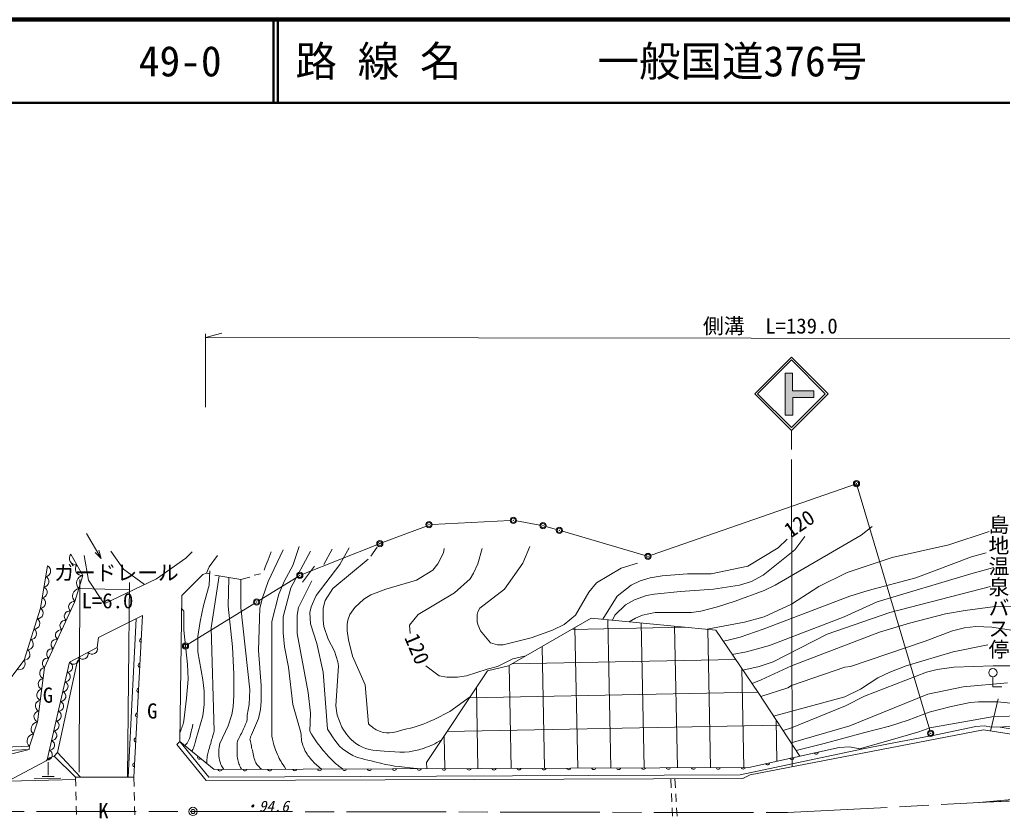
# Model space of a CAD drawing. Units: millimetres, scale not verified. Extents: x 40000 to 680000, y 20000 to 380000.
# Drawn here: x 147178 to 265488, y 283834 to 380000 of the extents above; entities that cross this region are included whole.
import ezdxf
from ezdxf.enums import TextEntityAlignment as Align

# ---------------------------------------------------------------- set-up
doc = ezdxf.new("R2010")
doc.units = ezdxf.units.MM
doc.header["$LTSCALE"] = 1000
doc.header["$PDMODE"] = 32
doc.header["$PDSIZE"] = 500
doc.linetypes.add('CHAIN', pattern=[18.5, 12, -1.5, 3.5, -1.5])
for name, color, linetype, lineweight in [('M-BGD', 7, 'Continuous', 13), ('M-BMK', 2, 'CHAIN', 13), ('M-BMK-ROW', 30, 'Continuous', 13), ('M-BMK-SRVR', 3, 'Continuous', 13), ('M-STR-HTXT', 7, 'Continuous', 13), ('M-STR-STR1', 1, 'Continuous', 13), ('M-STR-STRC', 7, 'Continuous', 13), ('M-TTL', 2, 'Continuous', 140), ('M-TTL-LINE', 7, 'Continuous', 50)]:
    doc.layers.add(name, color=color, linetype=linetype, lineweight=lineweight)
doc.layers.add('M-TTL-TXT', color=7, linetype='Continuous')
doc.styles.add('@ＭＳ ゴシック', font='')
doc.styles.add('ＭＳ ゴシック', font='')
doc.styles.get('@ＭＳ ゴシック').set_extended_font_data('@MS Gothic')
doc.styles.get('ＭＳ ゴシック').set_extended_font_data('MS Gothic')

msp = doc.modelspace()

# ---------------------------------------------------------------- hatches: boundary and pattern name
at = {"layer": 'M-STR-STRC'}
for points in [[(240277, 332384), (240277, 334488), (242775, 334488), (242775, 335312), (240241, 335312), (240241, 337434), (239328, 337434), (239328, 332384)], [(240277, 332384), (240277, 334488), (242775, 334488), (242775, 335312), (240241, 335312), (240241, 337434), (239328, 337434), (239328, 332384)], [(240277, 332384), (240277, 334488), (242775, 334488), (242775, 335312), (240241, 335312), (240241, 337434), (239328, 337434), (239328, 332384)], [(240277, 332384), (240277, 334488), (242775, 334488), (242775, 335312), (240241, 335312), (240241, 337434), (239328, 337434), (239328, 332384)], [(240277, 332384), (240277, 334488), (242775, 334488), (242775, 335312), (240241, 335312), (240241, 337434), (239328, 337434), (239328, 332384)], [(239328, 337434), (240241, 337434), (240241, 335312), (242775, 335312), (242775, 334488), (240277, 334488), (240277, 332384), (239328, 332384)]]:
    msp.add_hatch(color=256, dxfattribs=at).paths.add_polyline_path(points)

# ---------------------------------------------------------------- linework, layer by layer
at = {"layer": 'M-BGD'}
for p, q in [((249835, 318954), (248481, 317938)), ((263890, 318361), (259064, 316752)), ((155222, 318125), (157012, 315123)), ((248481, 317938), (238151, 311926)), ((239591, 317430), (238490, 316414)), ((241707, 317768), (240522, 316160)), ((157012, 315123), (156730, 316119)), ((167963, 315906), (167201, 315144)), ((178885, 316160), (177107, 312350)), ((177445, 315906), (177107, 314974)), ((182187, 315990), (179816, 311588)), ((180832, 316583), (180070, 314297)), ((184811, 316244), (183795, 314382)), ((186843, 316414), (185743, 314382)), ((190230, 316498), (189468, 315398)), ((198273, 316329), (198189, 315821)), ((202845, 316329), (202337, 314466)), ((208603, 316583), (207756, 314551)), ((238490, 316414), (234849, 314212)), ((240522, 316160), (236712, 313112)), ((259064, 316752), (252206, 315228)), ((157012, 315123), (156270, 315845)), ((167201, 315144), (163645, 312688)), ((171011, 315482), (169995, 314128)), ((176768, 314212), (177107, 314974)), ((189129, 315059), (184896, 311503)), ((198189, 315821), (197511, 314466)), ((252206, 315228), (246787, 313450)), ((261773, 315313), (255085, 312773)), ((263551, 315821), (261773, 315313)), ((169995, 314128), (169656, 313366)), ((170079, 313620), (169995, 311926)), ((176768, 314212), (176599, 313704)), ((180070, 314297), (179054, 312434)), ((182662, 314207), (181223, 312259)), ((185743, 314382), (182864, 310656)), ((196919, 313704), (194971, 312519)), ((197511, 314466), (196919, 313704)), ((202337, 314466), (201829, 313366)), ((207756, 314551), (205555, 311418)), ((216646, 312180), (219609, 313958)), ((219609, 313958), (221557, 314551)), ((234849, 314212), (230447, 313281)), ((264483, 314043), (261689, 313281)), ((169233, 313196), (166693, 310656)), ((169656, 313366), (169233, 313196)), ((170079, 313281), (169656, 313366)), ((171180, 313027), (170249, 306762)), ((170672, 313112), (173805, 312604)), ((172365, 312773), (172281, 309386)), ((173805, 312604), (174905, 312858)), ((173805, 312604), (173805, 309217)), ((176175, 313281), (175413, 313112)), ((177107, 312350), (176429, 310402)), ((179054, 312434), (178377, 310826)), ((182356, 312434), (180747, 309217)), ((194971, 312519), (191246, 311418)), ((201406, 312688), (199543, 310995)), ((201829, 313366), (201406, 312688)), ((221895, 312434), (220795, 311926)), ((223081, 312773), (221895, 312434)), ((224520, 313027), (223081, 312773)), ((227568, 313281), (224520, 313027)), ((230447, 313281), (227568, 313281)), ((235273, 312350), (233833, 311926)), ((236712, 313112), (235273, 312350)), ((246787, 313450), (243401, 311757)), ((255085, 312773), (249327, 311249)), ((261689, 313281), (250428, 309894)), ((169995, 311926), (169317, 309471)), ((179816, 311588), (178885, 308116)), ((184896, 311503), (183965, 310064)), ((191246, 311418), (189468, 310741)), ((205555, 311418), (202591, 309132)), ((215715, 311080), (216646, 312180)), ((220795, 311926), (219101, 310572)), ((226721, 311164), (223589, 310826)), ((230701, 311418), (226721, 311164)), ((233833, 311926), (230701, 311418)), ((236797, 311249), (233325, 309979)), ((238151, 311926), (236797, 311249)), ((243401, 311757), (240099, 309640)), ((249327, 311249), (247126, 310572)), ((251952, 308624), (264059, 311757)), ((166693, 310656), (166478, 293067)), ((176429, 310402), (176091, 309132)), ((178377, 310826), (177530, 307524)), ((182864, 310656), (182271, 309302)), ((183965, 310064), (183711, 309132)), ((188621, 310233), (187521, 309217)), ((189468, 310741), (188621, 310233)), ((199543, 310995), (195141, 308370)), ((214106, 308286), (215715, 311080)), ((219101, 310572), (217399, 307805)), ((221218, 310148), (220117, 309556)), ((222657, 310656), (221218, 310148)), ((223589, 310826), (222657, 310656)), ((233325, 309979), (231209, 309302)), ((247126, 310572), (236712, 306592)), ((166947, 308794), (166693, 309048)), ((166947, 306508), (166947, 308794)), ((169317, 309471), (168894, 307524)), ((172281, 309386), (172789, 304476)), ((173805, 309217), (174905, 299311)), ((176091, 309132), (175921, 304052)), ((180747, 309217), (180578, 308286)), ((182271, 309302), (182102, 308624)), ((183711, 309132), (183711, 307693)), ((187521, 309217), (186928, 308370)), ((202591, 309132), (202337, 308709)), ((220117, 309556), (218847, 308286)), ((229177, 308794), (228076, 308624)), ((231209, 309302), (229177, 308794)), ((240099, 309640), (236797, 308116)), ((250428, 309894), (246449, 308116)), ((261011, 308878), (258641, 308455)), ((264313, 309302), (261011, 308878)), ((267954, 309386), (264313, 309302)), ((156684, 305599), (161983, 308244)), ((161203, 307855), (160253, 288777)), ((161983, 308244), (160915, 288775)), ((178885, 308116), (178885, 306169)), ((180578, 308286), (180578, 306084)), ((182102, 308624), (182187, 307270)), ((183711, 307693), (183795, 306931)), ((186674, 307693), (186589, 307185)), ((186928, 308370), (186674, 307693)), ((195141, 308370), (194125, 307100)), ((202337, 308709), (202253, 308370)), ((202253, 308370), (202253, 307524)), ((206039, 302180), (215974, 307943)), ((212751, 307185), (214106, 308286)), ((215974, 307943), (225986, 306975)), ((218362, 289909), (218008, 307747)), ((218847, 308286), (218534, 307696)), ((221303, 307947), (220558, 307500)), ((222149, 308286), (221303, 307947)), ((223673, 308624), (222149, 308286)), ((228076, 308624), (223673, 308624)), ((236797, 308116), (234426, 307439)), ((246449, 308116), (238829, 305153)), ((244417, 306000), (251952, 308624)), ((258641, 308455), (254323, 307354)), ((167370, 302359), (166947, 306508)), ((168894, 307524), (168640, 305746)), ((170249, 306762), (170587, 294316)), ((177530, 307524), (177530, 293719)), ((182187, 307270), (182949, 304899)), ((183795, 306931), (184303, 305407)), ((186589, 307185), (186589, 306423)), ((186589, 306423), (186759, 305322)), ((194125, 307100), (194209, 306084)), ((202253, 307524), (202337, 307185)), ((202337, 307185), (202676, 306423)), ((202676, 306423), (203861, 304984)), ((208772, 305576), (211312, 306508)), ((211312, 306508), (212751, 307185)), ((213621, 306579), (227282, 306850)), ((214362, 289894), (214026, 306813)), ((222362, 289924), (222017, 307359)), ((225986, 306975), (230992, 306491)), ((226363, 289940), (226025, 306971)), ((234426, 307439), (229935, 306593)), ((230363, 289955), (230034, 306583)), ((230992, 306491), (236078, 298993)), ((236712, 306592), (233918, 305661)), ((254323, 307354), (250682, 306254)), ((259487, 306423), (256185, 305153)), ((260927, 306762), (259487, 306423)), ((262281, 306931), (260927, 306762)), ((264229, 306846), (262281, 306931)), ((273796, 305407), (264229, 306846)), ((168640, 305746), (168640, 303883)), ((178885, 306169), (179054, 304476)), ((180578, 306084), (181933, 298972)), ((184303, 305407), (185065, 303968)), ((186759, 305322), (187267, 303375)), ((205385, 304730), (208772, 305576)), ((233918, 305661), (232309, 305238)), ((237897, 302698), (244417, 306000)), ((250682, 306254), (240099, 302190)), ((172789, 304476), (172958, 301174)), ((179054, 304476), (179562, 302020)), ((182949, 304899), (183711, 301428)), ((203861, 304984), (204708, 304730)), ((204708, 304730), (205385, 304730)), ((210361, 289878), (210071, 304519)), ((232309, 305238), (231877, 305185)), ((237474, 304645), (234680, 303883)), ((238829, 305153), (237474, 304645)), ((256185, 305153), (247211, 302105)), ((259572, 303883), (263721, 304730)), ((168640, 303883), (169233, 300496)), ((175921, 304052), (176260, 299819)), ((185065, 303968), (185489, 302698)), ((187267, 303375), (188791, 299904)), ((206571, 303036), (204708, 302105)), ((206480, 302436), (233380, 302970)), ((208113, 303383), (206571, 303036)), ((234680, 303883), (232973, 303571)), ((253899, 302190), (259572, 303883)), ((167455, 300581), (167370, 302359)), ((179562, 302020), (180070, 297533)), ((185573, 302190), (185235, 297364)), ((185489, 302698), (185573, 302190)), ((197681, 301004), (196072, 302190)), ((203477, 301791), (200983, 301004)), ((204708, 302105), (203477, 301791)), ((206039, 302180), (203523, 301597)), ((206361, 289863), (206115, 302224)), ((234364, 289971), (234128, 301868)), ((234254, 301682), (236204, 302105)), ((236204, 302105), (237897, 302698)), ((240099, 302190), (236458, 300496)), ((246533, 302020), (240099, 299819)), ((247211, 302105), (246533, 302020)), ((251952, 301428), (253899, 302190)), ((257625, 301766), (256355, 301428)), ((259657, 302020), (257625, 301766)), ((264398, 302190), (259657, 302020)), ((267869, 302190), (264398, 302190)), ((167285, 298295), (167455, 300581)), ((172958, 301174), (172958, 298634)), ((183711, 301428), (184224, 294589)), ((203523, 301597), (196172, 290557)), ((198612, 300835), (197681, 301004)), ((199882, 300835), (198612, 300835)), ((200983, 301004), (199882, 300835)), ((248396, 299396), (250513, 300750)), ((256355, 301428), (248904, 298549)), ((250513, 300750), (251952, 301428)), ((264345, 300870), (264345, 299684)), ((169233, 300496), (169402, 299142)), ((176260, 299819), (176260, 297956)), ((188791, 299904), (189180, 295233)), ((202360, 289847), (202167, 299561)), ((236458, 300496), (235352, 300063)), ((239675, 299565), (236394, 298511)), ((240099, 299819), (239675, 299565)), ((246533, 298464), (248396, 299396)), ((260757, 299650), (256524, 298803)), ((266091, 300158), (260757, 299650)), ((264345, 299684), (265446, 299684)), ((166947, 295586), (167285, 298295)), ((169402, 299142), (169402, 297533)), ((172958, 298634), (172873, 297279)), ((174905, 299311), (174821, 297533)), ((181933, 298972), (182187, 296517)), ((201476, 298523), (198951, 296686)), ((201350, 298334), (236058, 299022)), ((236078, 298993), (241095, 291329)), ((237945, 296141), (246533, 298464)), ((248904, 298549), (246618, 297364)), ((256524, 298803), (247126, 294993)), ((264991, 298210), (264059, 294316)), ((169402, 297533), (169233, 296178)), ((172873, 297279), (172704, 296348)), ((174821, 297533), (174567, 296263)), ((176260, 297956), (176175, 296940)), ((180070, 297533), (181042, 294175)), ((185235, 297364), (185404, 296263)), ((246618, 297364), (240099, 294739)), ((259149, 297279), (256693, 296602)), ((261604, 297787), (259149, 297279)), ((262620, 297872), (261604, 297787)), ((264906, 297872), (262620, 297872)), ((269224, 297448), (264906, 297872)), ((169233, 296178), (168386, 293300)), ((172704, 296348), (172281, 294993)), ((175921, 295840), (175075, 293892)), ((176175, 296940), (175921, 295840)), ((182187, 296517), (182095, 294312)), ((185404, 296263), (185982, 294817)), ((198951, 296686), (197088, 295755)), ((256693, 296602), (254153, 295670)), ((264483, 296094), (256778, 294739)), ((268801, 296178), (264483, 296094)), ((172281, 294993), (171298, 292851)), ((198651, 294279), (238644, 295073)), ((238350, 290722), (238252, 295673)), ((240099, 294739), (239084, 294401)), ((247126, 294993), (240057, 292914)), ((254153, 295670), (251783, 294908)), ((257540, 293892), (262281, 294908)), ((262281, 294908), (263297, 294993)), ((263297, 294993), (264229, 294824)), ((264229, 294824), (267023, 294908)), ((272526, 293554), (265245, 294824)), ((198360, 289832), (198282, 293726)), ((251783, 292792), (257540, 293892)), ((263213, 294485), (272187, 293130)), ((248526, 292164), (251783, 292792)), ((153916, 288801), (151353, 291319)), ((150627, 289031), (150606, 290617)), ((196172, 290557), (196181, 289823)), ((149883, 288880), (151334, 288886)), ((152125, 288674), (148942, 288603)), ((225574, 288585), (225625, 287509)), ((226067, 288586), (226129, 287501)), ((225658, 286810), (225705, 285811)), ((226169, 286803), (226225, 285804)), ((225738, 285112), (225785, 284113)), ((226265, 285105), (226322, 284107))]:
    msp.add_line(p, q, dxfattribs=at)
for points in [[(158170, 316019), (159698, 313833), (162217, 312004)], [(153340, 315637), (154788, 313083), (153840, 309924), (150174, 301987), (149314, 295440), (148345, 292506)], [(163645, 312688), (157354, 309673), (155485, 312517), (154932, 315466)], [(116803, 290920), (126389, 293250), (131208, 294317), (137290, 295304), (144241, 298306), (147716, 302887), (149691, 309127), (150521, 314222)], [(150472, 290860), (153182, 302624), (156526, 304414), (156684, 305599)], [(154513, 288799), (151739, 291758), (154144, 302856)], [(240665, 291985), (244040, 292835), (248756, 294123), (251902, 294947)], [(248156, 292237), (248280, 292213), (251716, 293187), (255449, 294251), (256778, 294739)], [(234243, 288615), (235147, 289092), (263213, 294485)], [(118402, 291008), (137281, 292088), (148345, 292506), (148310, 292108), (136114, 291550), (118613, 290587)], [(166119, 292709), (166478, 293067), (169939, 288812), (233916, 289083)], [(234243, 288615), (169644, 288390), (166119, 292709)], [(166478, 293067), (170588, 289725), (234960, 289973), (245843, 292378), (247089, 292448)], [(233916, 289083), (248526, 292164), (247089, 292448)], [(148310, 292108), (145771, 291491), (142237, 288343)], [(150616, 290968), (150759, 291102), (151353, 291319), (151739, 291758)], [(150616, 290968), (150354, 290771), (145771, 288317), (153922, 288493)]]:
    msp.add_lwpolyline(points, dxfattribs=at)
msp.add_lwpolyline([(262663, 285728), (281104, 287432), (308950, 287993), (279751, 286493)], close=True, dxfattribs=at)
msp.add_circle((264345, 301370), 500, dxfattribs=at)
for centre, radius, start, end in [((153953, 315141), 789, 141.02827, 278.0791), ((150253, 313612), 666, 275.20916, 66.29862), ((154677, 313864), 789, 141.02827, 278.0791), ((150045, 312338), 666, 275.20916, 66.29862), ((154963, 312170), 930, 100.84409, 225.75742), ((149838, 311065), 666, 275.20916, 66.29862), ((154489, 310590), 930, 100.84409, 225.75742), ((149631, 309791), 666, 275.20916, 66.29862), ((149324, 308557), 678, 267.68595, 57.19351), ((153182, 308164), 640, 77.83475, 232.57278), ((153705, 309298), 640, 77.83475, 232.57278), ((148929, 307309), 678, 267.68595, 57.19351), ((152658, 307031), 640, 77.83475, 232.57278), ((148534, 306061), 678, 267.68595, 57.19351), ((152134, 305897), 640, 77.83475, 232.57278), ((148139, 304813), 678, 267.68595, 57.19351), ((151610, 304763), 640, 77.83475, 232.57278), ((161875, 305245), 256, 99.54066, 254.17989), ((147744, 303565), 678, 267.68595, 57.19351), ((151087, 303629), 640, 77.83475, 232.57278), ((155898, 304248), 650, 221.48389, 14.84825), ((147069, 302476), 767, 253.17138, 32.4592), ((150563, 302496), 640, 77.83475, 232.57278), ((153669, 303054), 650, 221.48389, 14.84825), ((154783, 303651), 650, 221.48389, 14.84825), ((150272, 301308), 686, 98.253, 246.77912), ((152935, 302061), 614, 267.75213, 66.30516), ((161711, 302250), 256, 99.54066, 254.17989), ((150100, 299999), 686, 98.253, 246.77912), ((152664, 300885), 614, 267.75213, 66.30516), ((149928, 298689), 686, 98.253, 246.77912), ((152393, 299709), 614, 267.75213, 66.30516), ((161546, 299254), 256, 99.54066, 254.17989), ((152122, 298532), 614, 267.75213, 66.30516), ((149756, 297380), 686, 98.253, 246.77912), ((151851, 297356), 614, 267.75213, 66.30516), ((149584, 296071), 686, 98.253, 246.77912), ((151580, 296179), 614, 267.75213, 66.30516), ((161382, 296259), 256, 99.54066, 254.17989), ((149401, 294598), 847, 95.89885, 227.56413), ((151309, 295003), 614, 267.75213, 66.30516), ((148916, 293131), 847, 95.89885, 227.56413), ((151038, 293827), 614, 267.75213, 66.30516), ((161218, 293263), 256, 99.54066, 254.17989), ((150767, 292650), 614, 267.75213, 66.30516), ((150497, 291474), 614, 267.75213, 66.30516), ((168841, 291218), 256, 153.55971, 308.19894), ((240152, 291178), 256, 205.14068, 359.77991), ((243081, 291825), 256, 205.14068, 359.77991), ((161053, 290268), 256, 99.54066, 254.17989), ((207290, 289923), 256, 192.90107, 347.5403), ((210290, 289934), 256, 192.90107, 347.5403), ((213290, 289946), 256, 192.90107, 347.5403), ((216290, 289957), 256, 192.90107, 347.5403), ((219290, 289969), 256, 192.90107, 347.5403), ((222290, 289980), 256, 192.90107, 347.5403), ((225290, 289992), 256, 192.90107, 347.5403), ((228290, 290003), 256, 192.90107, 347.5403), ((231290, 290015), 256, 192.90107, 347.5403), ((234289, 290027), 256, 192.90107, 347.5403), ((237223, 290530), 256, 205.14068, 359.77991), ((171290, 289784), 256, 192.90107, 347.5403), ((174290, 289795), 256, 192.90107, 347.5403), ((177290, 289807), 256, 192.90107, 347.5403), ((180290, 289819), 256, 192.90107, 347.5403), ((183290, 289830), 256, 192.90107, 347.5403), ((186290, 289842), 256, 192.90107, 347.5403), ((189290, 289853), 256, 192.90107, 347.5403), ((192290, 289865), 256, 192.90107, 347.5403), ((195290, 289876), 256, 192.90107, 347.5403), ((198290, 289888), 256, 192.90107, 347.5403), ((201290, 289899), 256, 192.90107, 347.5403), ((204290, 289911), 256, 192.90107, 347.5403)]:
    msp.add_arc(centre, radius, start, end, dxfattribs=at)
for points, knots in [([(174567, 296263), (174589, 296147), (174585, 296099), (174586, 295994), (174593, 295534), (174395, 295301), (174235, 294870), (173980, 294181), (173829, 293947), (173404, 293182)], [0, 0, 0, 0, 1, 1, 1, 2, 2, 2, 3, 3, 3, 3]), ([(166947, 295586), (166866, 295256), (166842, 295161), (166755, 294895), (166665, 294621), (166626, 294528), (166492, 294204)], [0, 0, 0, 0, 1, 1, 1, 2, 2, 2, 2]), ([(168045, 295186), (167943, 294732), (167915, 294611), (167820, 294244), (167714, 293834), (167730, 293570), (167524, 293199), (167379, 292939), (167298, 292831), (167069, 292587)], [0, 0, 0, 0, 1, 1, 1, 2, 2, 2, 3, 3, 3, 3]), ([(185982, 294817), (186518, 293899), (186851, 293463), (187658, 292865), (188770, 292042), (189697, 292046), (191075, 291933), (192946, 291779), (194100, 291657), (195868, 292288), (196734, 292597), (197120, 292749), (197995, 293295)], [0, 0, 0, 0, 1, 1, 1, 2, 2, 2, 3, 3, 3, 4, 4, 4, 4]), ([(189180, 295233), (189628, 294767), (189928, 294582), (190498, 294329), (191674, 293807), (192521, 294337), (193782, 294595), (195123, 294870), (195643, 295112), (197088, 295755)], [0, 0, 0, 0, 1, 1, 1, 2, 2, 2, 3, 3, 3, 3]), ([(177530, 293719), (177768, 292703), (177841, 292349), (178207, 291533), (178534, 290804), (178707, 290533), (179228, 289758)], [0, 0, 0, 0, 1, 1, 1, 2, 2, 2, 2]), ([(181042, 294175), (181091, 293367), (181104, 293019), (181379, 292347), (181634, 291720), (181873, 291402), (182312, 290888), (182733, 290395), (182947, 290228), (183540, 289775)], [0, 0, 0, 0, 1, 1, 1, 2, 2, 2, 3, 3, 3, 3]), ([(182095, 294312), (182751, 293293), (182935, 292977), (183576, 292199), (184021, 291659), (184271, 291354), (184774, 290868), (185242, 290415), (185427, 290267), (186040, 289784)], [0, 0, 0, 0, 1, 1, 1, 2, 2, 2, 3, 3, 3, 3]), ([(184224, 294589), (185137, 293176), (185553, 292406), (186904, 291622), (187976, 291001), (188725, 290968), (189921, 290646), (191877, 290119), (192643, 290087), (195040, 289819)], [0, 0, 0, 0, 1, 1, 1, 2, 2, 2, 3, 3, 3, 3]), ([(168386, 293300), (168336, 292997), (168315, 292896), (168234, 292647), (168136, 292347), (168072, 292239), (167896, 291914)], [0, 0, 0, 0, 1, 1, 1, 2, 2, 2, 2]), ([(170094, 292577), (169889, 291899), (169794, 291682), (169735, 291086), (169710, 290838), (169698, 290743), (169698, 290448)], [0, 0, 0, 0, 1, 1, 1, 2, 2, 2, 2]), ([(171298, 292851), (171177, 292189), (171104, 291930), (171174, 291343), (171222, 290942), (171251, 290707), (171411, 290337), (171519, 290088), (171573, 289988), (171747, 289729)], [0, 0, 0, 0, 1, 1, 1, 2, 2, 2, 3, 3, 3, 3]), ([(173404, 293182), (173371, 292627), (173359, 292470), (173364, 292013), (173367, 291643), (173349, 291433), (173403, 291067), (173484, 290522), (173610, 290308), (173877, 289738)], [0, 0, 0, 0, 1, 1, 1, 2, 2, 2, 3, 3, 3, 3]), ([(174902, 293377), (175048, 292633), (175089, 292419), (175257, 291816), (175422, 291222), (175380, 290810), (175750, 290317), (175936, 290069), (176034, 289956), (176302, 289747)], [0, 0, 0, 0, 1, 1, 1, 2, 2, 2, 3, 3, 3, 3])]:
    msp.add_open_spline(points, degree=3, knots=knots, dxfattribs=at)
for points in [[(170587, 294316), (170340, 293446), (170340, 293446), (170094, 292577)], [(175075, 293892), (174989, 293635), (174989, 293635), (174902, 293377)]]:
    msp.add_open_spline(points, degree=3, dxfattribs=at)
at = {"layer": 'M-BMK'}
for p, q in [((239642, 284520), (268516, 286035)), ((168047, 284664), (239642, 284520))]:
    msp.add_line(p, q, dxfattribs=at)
msp.add_lwpolyline([(67634, 284352), (75221, 284602), (168047, 284664)], dxfattribs=at)
at = {"layer": 'M-BMK-ROW'}
for p, q in [((223193, 315512), (247926, 324126)), ((247926, 324126), (256764, 294436)), ((196839, 319218), (206242, 319695)), ((206986, 319649), (209808, 319148)), ((190540, 316911), (196144, 319004)), ((210537, 318977), (211797, 318610)), ((212517, 318401), (222477, 315500)), ((181257, 313220), (190191, 316773)), ((176030, 310073), (180589, 312885)), ((167461, 304788), (175392, 309679))]:
    msp.add_line(p, q, dxfattribs=at)
for centre in [(247926, 324126), (196465, 319199), (206617, 319714), (210177, 319082), (212157, 318505), (190540, 316911), (222837, 315395), (180908, 313082), (175711, 309876), (167142, 304591), (256871, 294077)]:
    msp.add_circle(centre, 375, dxfattribs=at)
for p in [(247926, 324126), (196465, 319199), (206617, 319714), (210177, 319082), (212157, 318505), (190540, 316911), (222837, 315395), (180908, 313082), (175711, 309876), (167142, 304591), (256871, 294077)]:
    msp.add_point(p, dxfattribs=at)
at = {"layer": 'M-BMK-SRVR'}
msp.add_circle((168047, 284664), 500, dxfattribs=at)
msp.add_point((168047, 284664), dxfattribs=at)
at = {"layer": 'M-STR-HTXT'}
for p, q in [((169571, 341729), (171504, 342244)), ((169571, 342152), (169571, 333347)), ((169571, 341729), (305301, 341559)), ((154414, 312584), (154331, 289405)), ((160427, 311334), (154410, 311498)), ((160421, 312214), (160173, 288812))]:
    msp.add_line(p, q, dxfattribs=at)
at = {"layer": 'M-STR-STR1'}
for p, q in [((153916, 288801), (160915, 288775)), ((153916, 288801), (153937, 287710)), ((160915, 288775), (160947, 287671)), ((153951, 287010), (153971, 286011)), ((160967, 286971), (160996, 285972)), ((153985, 285311), (154004, 284311)), ((161016, 285272), (161045, 284273))]:
    msp.add_line(p, q, dxfattribs=at)
at = {"layer": 'M-STR-STRC'}
for p, q in [((235689, 334962), (240101, 339374)), ((236028, 334962), (240101, 339035)), ((240101, 339374), (244514, 334962)), ((240101, 339035), (244174, 334962)), ((239328, 337434), (240241, 337434)), ((239328, 332384), (239328, 337434)), ((240241, 337434), (240241, 335312)), ((240101, 330550), (235689, 334962)), ((240101, 330889), (236028, 334962)), ((244514, 334962), (240101, 330550)), ((244174, 334962), (240101, 330889)), ((240241, 335312), (242775, 335312)), ((242775, 335312), (242775, 334488)), ((242775, 334488), (240277, 334488)), ((240277, 334488), (240277, 332384)), ((239328, 332384), (240277, 332384)), ((240101, 330550), (240101, 328238)), ((240099, 327040), (240183, 290102))]:
    msp.add_line(p, q, dxfattribs=at)
at = {"layer": 'M-TTL'}
msp.add_line((680000, 380000), (40000, 380000), dxfattribs=at)
at = {"layer": 'M-TTL-LINE'}
for p, q in [((177750, 380000), (177750, 370000)), ((178250, 380000), (178250, 370000)), ((40000, 370000), (680000, 370000))]:
    msp.add_line(p, q, dxfattribs=at)

# ---------------------------------------------------------------- texts
at = {"layer": 'M-BGD'}
for s, rotation, style, p in [('120', 33.69, 'ＭＳ ゴシック', (240294, 317055)), ('島地温泉バス停', 270, '@ＭＳ ゴシック', (263582, 320460)), ('120', 292.983, 'ＭＳ ゴシック', (192950, 305391))]:
    msp.add_text(s, height=1833, rotation=rotation, dxfattribs=dict(at, style=style)).set_placement(p, align=Align.BOTTOM_LEFT)
at = {"layer": 'M-BGD', "style": 'ＭＳ ゴシック'}
for s, p in [('G', (149966, 297203)), ('G', (162520, 295298)), ('K', (156634, 283284))]:
    msp.add_text(s, height=1833, dxfattribs=at).set_placement(p, align=Align.BOTTOM_LEFT)
at = {"layer": 'M-BGD', "style": 'ＭＳ ゴシック', "oblique": 15}
msp.add_text('・94.6', height=1320, dxfattribs=at).set_placement((174179, 284245), align=Align.BOTTOM_LEFT)
at = {"layer": 'M-STR-HTXT', "style": 'ＭＳ ゴシック'}
for s, p in [('側溝\u3000L=139.0', (229440, 341654)), ('ガードレール', (151330, 311949)), ('L=6.0', (154633, 308572))]:
    msp.add_text(s, height=1833, dxfattribs=at).set_placement(p, align=Align.BOTTOM_LEFT)
at = {"layer": 'M-TTL-TXT', "style": 'ＭＳ ゴシック'}
for s, p in [('49-0', (161521, 375000)), ('路 線 名', (180380, 375000)), ('一般国道376号', (216734, 375000))]:
    msp.add_text(s, height=3666, dxfattribs=at).set_placement(p, align=Align.MIDDLE_LEFT)

doc.saveas('drawing.dxf')
